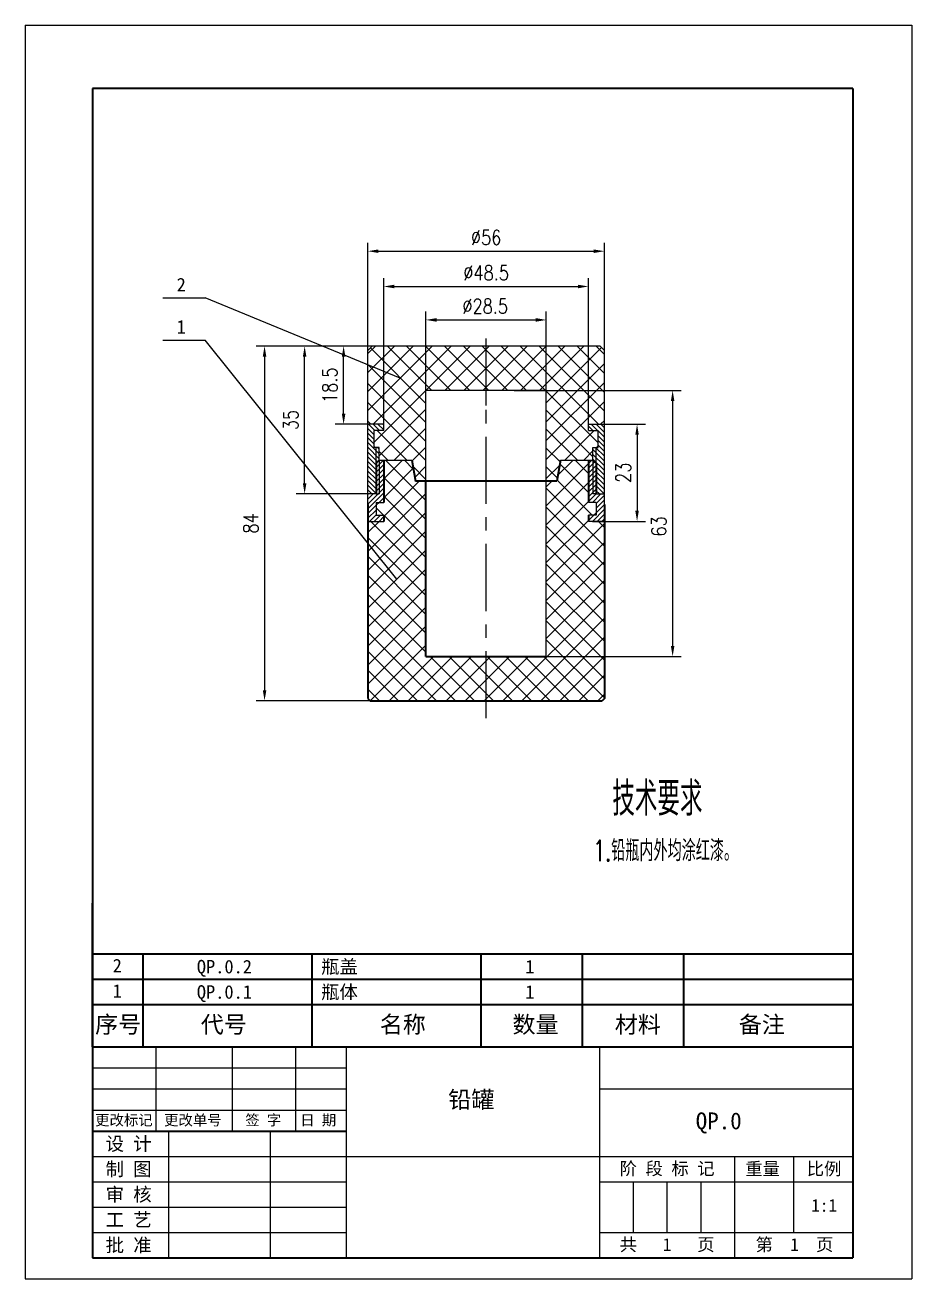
# Model space of a CAD drawing. Extents: x -23172 to -18855, y 7404 to 10591.
# Drawn here: x -22691.9 to -22481.9, y 9439.4 to 9736.4 of the extents above; entities that cross this region are included whole.
import ezdxf
from ezdxf.enums import TextEntityAlignment as Align

# ---------------------------------------------------------------- set-up
doc = ezdxf.new("R2010")
doc.units = 0
doc.header["$LTSCALE"] = 10
doc.linetypes.add('CENTER', pattern=[50.8, 31.75, -6.35, 6.35, -6.35])
doc.layers.get('DEFPOINTS').update_dxf_attribs({"linetype": 'CONTINUOUS'})
for name, color, linetype in [('3中心线层', 1, 'CENTER'), ('5剖面线层', 2, 'CONTINUOUS'), ('6文字层', 3, 'CONTINUOUS'), ('7标注层', 4, 'CONTINUOUS'), ('CONT', 3, 'CONTINUOUS'), ('TEXT', 1, 'CONTINUOUS')]:
    doc.layers.add(name, color=color, linetype=linetype)
doc.layers.add('YELLOW', color=2, linetype='CONTINUOUS', lineweight=40)
doc.styles.add('CHINA1', font='')
doc.styles.add('PC_TEXTSTYLE', font='txt.shx', dxfattribs={"width": 0.8, "bigfont": 'hzfs.shx'})
doc.styles.get('CHINA1').set_extended_font_data('SimSun')
doc.dimstyles.new('TH_GBDIM', dxfattribs={"dimtxt": 3.5, "dimasz": 2.5, "dimexe": 2, "dimexo": 0, "dimgap": 1.5, "dimtad": 1, "dimdec": 1, "dimzin": 0, "dimdsep": 46, "dimtxsty": 'PC_TEXTSTYLE', "dimcen": 2.5, "dimadec": 0, "dimazin": 0, "dimtfac": 0.714286, "dimtdec": 4, "dimtmove": 0, "dimatfit": 3, "dimfxl": 1, "dimtolj": 1, "dimtzin": 0, "dimarcsym": 0})
pattern_1 = [(225, (-306.5972, 0), (0.561266008, -0.561266008), [])]
pattern_2 = [(315, (-306.5972, 0), (0.561266008, 0.561266008), [])]

# ---------------------------------------------------------------- blocks, each defined once
blk = doc.blocks.new('*D26')
at = {"layer": '7标注层', "color": 0, "lineweight": -2, "ltscale": 0.5}
for p, q in [((-22607.47, 9660.33), (-22637.2, 9660.33)), ((-22635.2, 9657.83), (-22635.2, 9578.83)), ((-22607.47, 9576.33), (-22637.2, 9576.33))]:
    blk.add_line(p, q, dxfattribs=at)
at = {"layer": '7标注层', "color": 0, "lineweight": -3, "ltscale": 0.5}
for points in [[(-22635.62, 9657.83), (-22634.78, 9657.83), (-22635.2, 9660.33)], [(-22635.62, 9578.83), (-22634.78, 9578.83), (-22635.2, 9576.33)]]:
    blk.add_solid(points, dxfattribs=at)
at = {"layer": 'DEFPOINTS', "color": 0, "lineweight": -3, "ltscale": 0.5}
for p in [(-22607.47, 9660.33), (-22635.2, 9576.33), (-22607.47, 9576.33)]:
    blk.add_point(p, dxfattribs=at)
at = {"layer": '7标注层', "color": 0, "lineweight": -3, "ltscale": 0.5, "insert": (-22638.45, 9618.33), "char_height": 3.5, "attachment_point": 5, "rotation": 90, "style": 'PC_TEXTSTYLE'}
blk.add_mtext('\\A1;84{}{}', dxfattribs=at)
blk = doc.blocks.new('*D27')
at = {"layer": '7标注层', "color": 0, "lineweight": -2, "ltscale": 0.5}
for p, q in [((-22610.73, 9652.53), (-22610.73, 9684.82)), ((-22608.23, 9682.82), (-22557.23, 9682.82)), ((-22554.73, 9652.53), (-22554.73, 9684.82))]:
    blk.add_line(p, q, dxfattribs=at)
at = {"layer": '7标注层', "color": 0, "lineweight": -3, "ltscale": 0.5}
for points in [[(-22608.23, 9683.23), (-22608.23, 9682.4), (-22610.73, 9682.82)], [(-22557.23, 9683.23), (-22557.23, 9682.4), (-22554.73, 9682.82)]]:
    blk.add_solid(points, dxfattribs=at)
at = {"layer": 'DEFPOINTS', "color": 0, "lineweight": -3, "ltscale": 0.5}
for p in [(-22554.73, 9682.82), (-22610.73, 9652.53), (-22554.73, 9652.53)]:
    blk.add_point(p, dxfattribs=at)
at = {"layer": '7标注层', "color": 0, "lineweight": -3, "ltscale": 0.5, "insert": (-22582.73, 9686.07), "char_height": 3.5, "attachment_point": 5, "style": 'PC_TEXTSTYLE'}
blk.add_mtext('\\A1;%%c56{}{}', dxfattribs=at)
blk = doc.blocks.new('*D28')
at = {"layer": '7标注层', "color": 0, "lineweight": -2, "ltscale": 0.5}
for p, q in [((-22596.98, 9648.12), (-22596.98, 9668.54)), ((-22568.48, 9648.12), (-22568.48, 9668.54)), ((-22594.48, 9666.54), (-22570.98, 9666.54))]:
    blk.add_line(p, q, dxfattribs=at)
at = {"layer": '7标注层', "color": 0, "lineweight": -3, "ltscale": 0.5}
for points in [[(-22594.48, 9666.96), (-22594.48, 9666.12), (-22596.98, 9666.54)], [(-22570.98, 9666.96), (-22570.98, 9666.12), (-22568.48, 9666.54)]]:
    blk.add_solid(points, dxfattribs=at)
at = {"layer": 'DEFPOINTS', "color": 0, "lineweight": -3, "ltscale": 0.5}
for p in [(-22568.48, 9666.54), (-22596.98, 9648.12), (-22568.48, 9648.12)]:
    blk.add_point(p, dxfattribs=at)
at = {"layer": '7标注层', "color": 0, "lineweight": -3, "ltscale": 0.5, "insert": (-22582.95, 9669.79), "char_height": 3.5, "attachment_point": 5, "style": 'PC_TEXTSTYLE'}
blk.add_mtext('\\A1;%%c28.5{}{}', dxfattribs=at)
blk = doc.blocks.new('*D29')
at = {"layer": '7标注层', "color": 0, "lineweight": -2, "ltscale": 0.5}
for p, q in [((-22608.11, 9660.33), (-22618.48, 9660.33)), ((-22616.48, 9644.33), (-22616.48, 9657.83)), ((-22608.11, 9641.83), (-22618.48, 9641.83))]:
    blk.add_line(p, q, dxfattribs=at)
at = {"layer": '7标注层', "color": 0, "lineweight": -3, "ltscale": 0.5}
for points in [[(-22616.9, 9657.83), (-22616.06, 9657.83), (-22616.48, 9660.33)], [(-22616.9, 9644.33), (-22616.06, 9644.33), (-22616.48, 9641.83)]]:
    blk.add_solid(points, dxfattribs=at)
at = {"layer": 'DEFPOINTS', "color": 0, "lineweight": -3, "ltscale": 0.5}
for p in [(-22616.48, 9660.33), (-22608.11, 9660.33), (-22608.11, 9641.83)]:
    blk.add_point(p, dxfattribs=at)
at = {"layer": '7标注层', "color": 0, "lineweight": -3, "ltscale": 0.5, "insert": (-22619.73, 9651.08), "char_height": 3.5, "attachment_point": 5, "rotation": 90, "style": 'PC_TEXTSTYLE'}
blk.add_mtext('\\A1;18.5{}{}', dxfattribs=at)
blk = doc.blocks.new('*D30')
at = {"layer": '7标注层', "color": 0, "lineweight": -2, "ltscale": 0.5}
for p, q in [((-22576.11, 9649.83), (-22536.57, 9649.83)), ((-22538.57, 9647.33), (-22538.57, 9589.33)), ((-22576.11, 9586.83), (-22536.57, 9586.83))]:
    blk.add_line(p, q, dxfattribs=at)
at = {"layer": '7标注层', "color": 0, "lineweight": -3, "ltscale": 0.5}
for points in [[(-22538.99, 9647.33), (-22538.15, 9647.33), (-22538.57, 9649.83)], [(-22538.99, 9589.33), (-22538.15, 9589.33), (-22538.57, 9586.83)]]:
    blk.add_solid(points, dxfattribs=at)
at = {"layer": 'DEFPOINTS', "color": 0, "lineweight": -3, "ltscale": 0.5}
for p in [(-22576.11, 9649.83), (-22576.11, 9586.83), (-22538.57, 9586.83)]:
    blk.add_point(p, dxfattribs=at)
at = {"layer": '7标注层', "color": 0, "lineweight": -3, "ltscale": 0.5, "insert": (-22541.82, 9617.63), "char_height": 3.5, "attachment_point": 5, "rotation": 90, "style": 'PC_TEXTSTYLE'}
blk.add_mtext('\\A1;63{}{}', dxfattribs=at)
blk = doc.blocks.new('*D31')
at = {"layer": '7标注层', "color": 0, "lineweight": -2, "ltscale": 0.5}
for p, q in [((-22606.98, 9641.04), (-22606.98, 9676.46)), ((-22558.48, 9641.04), (-22558.48, 9676.46)), ((-22604.48, 9674.46), (-22560.98, 9674.46))]:
    blk.add_line(p, q, dxfattribs=at)
at = {"layer": '7标注层', "color": 0, "lineweight": -3, "ltscale": 0.5}
for points in [[(-22604.48, 9674.87), (-22604.48, 9674.04), (-22606.98, 9674.46)], [(-22560.98, 9674.87), (-22560.98, 9674.04), (-22558.48, 9674.46)]]:
    blk.add_solid(points, dxfattribs=at)
at = {"layer": 'DEFPOINTS', "color": 0, "lineweight": -3, "ltscale": 0.5}
for p in [(-22558.48, 9674.46), (-22606.98, 9641.04), (-22558.48, 9641.04)]:
    blk.add_point(p, dxfattribs=at)
at = {"layer": '7标注层', "color": 0, "lineweight": -3, "ltscale": 0.5, "insert": (-22582.73, 9677.71), "char_height": 3.5, "attachment_point": 5, "style": 'PC_TEXTSTYLE'}
blk.add_mtext('\\A1;%%c48.5{}{}', dxfattribs=at)
blk = doc.blocks.new('*D32')
at = {"layer": '7标注层', "color": 0, "lineweight": -2, "ltscale": 0.5}
for p, q in [((-22610.25, 9660.33), (-22627.71, 9660.33)), ((-22625.71, 9627.83), (-22625.71, 9657.83)), ((-22610.25, 9625.33), (-22627.71, 9625.33))]:
    blk.add_line(p, q, dxfattribs=at)
at = {"layer": '7标注层', "color": 0, "lineweight": -3, "ltscale": 0.5}
for points in [[(-22626.12, 9657.83), (-22625.29, 9657.83), (-22625.71, 9660.33)], [(-22626.12, 9627.83), (-22625.29, 9627.83), (-22625.71, 9625.33)]]:
    blk.add_solid(points, dxfattribs=at)
at = {"layer": 'DEFPOINTS', "color": 0, "lineweight": -3, "ltscale": 0.5}
for p in [(-22625.71, 9660.33), (-22610.25, 9660.33), (-22610.25, 9625.33)]:
    blk.add_point(p, dxfattribs=at)
at = {"layer": '7标注层', "color": 0, "lineweight": -3, "ltscale": 0.5, "insert": (-22628.96, 9642.83), "char_height": 3.5, "attachment_point": 5, "rotation": 90, "style": 'PC_TEXTSTYLE'}
blk.add_mtext('\\A1;35{}{}', dxfattribs=at)
blk = doc.blocks.new('*D35')
at = {"layer": '7标注层', "color": 0, "lineweight": -2, "ltscale": 0.5}
for p, q in [((-22557.53, 9641.83), (-22544.99, 9641.83)), ((-22546.99, 9639.33), (-22546.99, 9621.33)), ((-22557.58, 9618.83), (-22544.99, 9618.83))]:
    blk.add_line(p, q, dxfattribs=at)
at = {"layer": '7标注层', "color": 0, "lineweight": -3, "ltscale": 0.5}
for points in [[(-22547.41, 9639.33), (-22546.58, 9639.33), (-22546.99, 9641.83)], [(-22547.41, 9621.33), (-22546.58, 9621.33), (-22546.99, 9618.83)]]:
    blk.add_solid(points, dxfattribs=at)
at = {"layer": 'DEFPOINTS', "color": 0, "lineweight": -3, "ltscale": 0.5}
for p in [(-22557.53, 9641.83), (-22557.58, 9618.83), (-22546.99, 9618.83)]:
    blk.add_point(p, dxfattribs=at)
at = {"layer": '7标注层', "color": 0, "lineweight": -3, "ltscale": 0.5, "insert": (-22550.24, 9630.34), "char_height": 3.5, "attachment_point": 5, "rotation": 90, "style": 'PC_TEXTSTYLE'}
blk.add_mtext('\\A1;23{}{}', dxfattribs=at)

msp = doc.modelspace()

# ---------------------------------------------------------------- hatches: boundary and pattern name
at = {"layer": '5剖面线层', "lineweight": -3, "ltscale": 0.5}
h = msp.add_hatch(dxfattribs=at)
h.set_pattern_fill('ANSI37', color=3, style=0)
h.set_pattern_definition([(45, (-632.838, 1000.3077), (-2.24506403, 2.24506403), []), (135, (-632.838, 1000.3077), (-2.24506403, -2.24506403), [])])
h.paths.add_polyline_path([(-22568.48, 9649.83), (-22568.48, 9628.33), (-22565.99, 9628.33), (-22565.1, 9633.33), (-22557.43, 9633.33), (-22557.43, 9636.33), (-22556.23, 9636.33), (-22556.23, 9640.33), (-22558.48, 9640.33), (-22558.48, 9641.83), (-22554.73, 9641.83), (-22554.73, 9659.33), (-22555.73, 9660.33), (-22582.73, 9660.33), (-22582.73, 9649.83)])
h.paths.add_polyline_path([(-22609.73, 9660.33), (-22610.73, 9659.33), (-22610.73, 9641.83), (-22606.98, 9641.83), (-22606.98, 9640.33), (-22609.23, 9640.33), (-22609.23, 9636.33), (-22608.03, 9636.33), (-22608.03, 9633.33), (-22600.35, 9633.33), (-22599.47, 9628.33), (-22596.98, 9628.33), (-22596.98, 9649.83), (-22582.73, 9649.83), (-22582.73, 9660.33)])
h = msp.add_hatch(dxfattribs=at)
h.set_pattern_fill('ANSI37', color=3, style=0)
h.set_pattern_definition([(45, (-306.5972, 0), (-2.24506403, 2.24506403), []), (135, (-306.5972, 0), (-2.24506403, -2.24506403), [])])
h.paths.add_polyline_path([(-22568.48, 9586.83), (-22582.73, 9586.83), (-22582.73, 9576.33), (-22555.23, 9576.33), (-22554.73, 9576.83), (-22554.73, 9618.83), (-22558.48, 9618.83), (-22558.48, 9620.33), (-22556.68, 9620.33), (-22556.68, 9623.33), (-22558.48, 9623.33), (-22558.48, 9633.33), (-22565.1, 9633.33), (-22565.99, 9628.33), (-22568.48, 9628.33)])
h.paths.add_polyline_path([(-22610.73, 9576.83), (-22610.23, 9576.33), (-22582.73, 9576.33), (-22582.73, 9586.83), (-22596.98, 9586.83), (-22596.98, 9628.33), (-22599.47, 9628.33), (-22600.35, 9633.33), (-22606.98, 9633.33), (-22606.98, 9623.33), (-22608.78, 9623.33), (-22608.78, 9620.33), (-22606.98, 9620.33), (-22606.98, 9618.83), (-22610.73, 9618.83)])
at = {"layer": 'YELLOW', "lineweight": -3, "ltscale": 0.5}
h = msp.add_hatch(dxfattribs=at)
h.set_pattern_fill('ANSI31', color=3, scale=0.25, angle=270, style=0)
h.set_pattern_definition(pattern_2)
h.paths.add_polyline_path([(-22610.73, 9641.83), (-22610.73, 9625.33), (-22608.78, 9625.33), (-22608.78, 9632.58), (-22608.78, 9632.58), (-22608.78, 9636.33), (-22609.23, 9636.33), (-22609.23, 9640.33), (-22606.98, 9640.33), (-22606.98, 9641.83)])
h.paths.add_polyline_path([(-22608.03, 9636.33), (-22608.78, 9636.33), (-22608.78, 9632.58), (-22608.03, 9633.33)], flags=17)
h = msp.add_hatch(dxfattribs=at)
h.set_pattern_fill('ANSI31', color=3, scale=0.25, angle=270, style=0)
h.set_pattern_definition(pattern_2)
h.paths.add_polyline_path([(-22554.73, 9641.83), (-22558.48, 9641.83), (-22558.48, 9640.33), (-22556.23, 9640.33), (-22556.23, 9636.33), (-22556.68, 9636.33), (-22556.68, 9632.58), (-22556.68, 9625.33), (-22554.73, 9625.33)])
h.paths.add_polyline_path([(-22556.68, 9636.33), (-22557.43, 9636.33), (-22557.43, 9633.33), (-22556.68, 9632.58)], flags=17)
h = msp.add_hatch(dxfattribs=at)
h.set_pattern_fill('ANSI31', color=3, scale=0.25, angle=180, style=0)
h.set_pattern_definition(pattern_1)
h.paths.add_polyline_path([(-22608.78, 9623.33), (-22606.98, 9623.33), (-22606.98, 9633.33), (-22608.03, 9633.33), (-22608.03, 9625.33), (-22608.78, 9625.33), (-22610.73, 9625.33), (-22610.73, 9622.64), (-22610.73, 9618.83), (-22606.98, 9618.83), (-22606.98, 9620.33), (-22608.78, 9620.33)])
h.paths.add_polyline_path([(-22608.03, 9633.33), (-22608.78, 9632.58), (-22608.78, 9625.33), (-22608.03, 9625.33)], flags=17)
h = msp.add_hatch(dxfattribs=at)
h.set_pattern_fill('ANSI31', color=3, scale=0.25, angle=180, style=0)
h.set_pattern_definition(pattern_1)
h.paths.add_polyline_path([(-22556.68, 9620.33), (-22558.48, 9620.33), (-22558.48, 9618.83), (-22554.73, 9618.83), (-22554.73, 9622.83), (-22554.73, 9625.33), (-22556.68, 9625.33), (-22557.43, 9625.33), (-22557.43, 9633.33), (-22558.48, 9633.33), (-22558.48, 9623.33), (-22556.68, 9623.33)])
h.paths.add_polyline_path([(-22557.43, 9625.33), (-22556.68, 9625.33), (-22556.68, 9632.58), (-22557.43, 9633.33)])

# ---------------------------------------------------------------- linework, layer by layer
at = {"layer": '3中心线层'}
msp.add_line((-22582.73, 9646.3), (-22582.73, 9662.17), dxfattribs=at)
at = {"layer": '3中心线层', "ltscale": 0.05}
msp.add_line((-22582.73, 9572.19), (-22582.73, 9657.74), dxfattribs=at)
at = {"layer": 'CONT'}
for p, q in [((-22659.27, 9671.74), (-22649.27, 9671.74)), ((-22603.11, 9652.71), (-22649.27, 9671.74)), ((-22659.27, 9661.74), (-22649.27, 9661.74)), ((-22603.85, 9605.1), (-22649.27, 9661.74)), ((-22660.91, 9494.38), (-22660.91, 9474.38)), ((-22642.91, 9494.38), (-22642.91, 9474.38)), ((-22627.91, 9494.38), (-22627.91, 9474.38)), ((-22615.91, 9494.38), (-22615.91, 9444.38)), ((-22555.91, 9494.38), (-22555.91, 9444.38)), ((-22675.91, 9489.38), (-22615.91, 9489.38)), ((-22675.91, 9484.38), (-22615.91, 9484.38)), ((-22555.91, 9484.38), (-22495.91, 9484.38)), ((-22675.91, 9479.38), (-22615.91, 9479.38)), ((-22657.91, 9474.38), (-22657.91, 9444.38)), ((-22633.91, 9474.38), (-22633.91, 9444.38)), ((-22675.91, 9468.38), (-22495.91, 9468.38)), ((-22523.91, 9468.38), (-22523.91, 9444.38)), ((-22509.91, 9468.38), (-22509.91, 9450.38)), ((-22675.91, 9462.38), (-22615.91, 9462.38)), ((-22555.91, 9462.38), (-22495.91, 9462.38)), ((-22547.91, 9462.38), (-22547.91, 9450.38)), ((-22539.91, 9462.38), (-22539.91, 9450.38)), ((-22531.91, 9462.38), (-22531.91, 9450.38)), ((-22675.91, 9456.38), (-22615.91, 9456.38)), ((-22675.91, 9450.38), (-22615.91, 9450.38)), ((-22555.91, 9450.38), (-22495.91, 9450.38))]:
    msp.add_line(p, q, dxfattribs=at)
at = {"layer": 'CONT', "lineweight": 40}
for p, q in [((-22675.91, 9516.38), (-22495.91, 9516.38)), ((-22675.91, 9516.38), (-22495.91, 9516.38)), ((-22663.91, 9510.38), (-22663.91, 9516.38)), ((-22623.91, 9510.38), (-22623.91, 9516.38)), ((-22583.91, 9510.38), (-22583.91, 9516.38)), ((-22559.91, 9510.38), (-22559.91, 9516.38)), ((-22535.91, 9510.38), (-22535.91, 9516.38)), ((-22675.91, 9510.38), (-22495.91, 9510.38)), ((-22663.91, 9504.38), (-22663.91, 9510.38)), ((-22623.91, 9504.38), (-22623.91, 9510.38)), ((-22583.91, 9504.38), (-22583.91, 9510.38)), ((-22559.91, 9504.38), (-22559.91, 9510.38)), ((-22535.91, 9504.38), (-22535.91, 9510.38)), ((-22675.91, 9504.38), (-22495.91, 9504.38)), ((-22663.91, 9494.38), (-22663.91, 9504.38)), ((-22623.91, 9494.38), (-22623.91, 9504.38)), ((-22583.91, 9494.38), (-22583.91, 9504.38)), ((-22559.91, 9494.38), (-22559.91, 9504.38)), ((-22535.91, 9494.38), (-22535.91, 9504.38))]:
    msp.add_line(p, q, dxfattribs=at)
at = {"layer": 'DEFPOINTS'}
for p, q in [((-22691.91, 9736.38), (-22691.91, 9439.38)), ((-22691.91, 9736.38), (-22481.91, 9736.38)), ((-22481.91, 9736.38), (-22481.91, 9439.38)), ((-22691.91, 9439.38), (-22481.91, 9439.38))]:
    msp.add_line(p, q, dxfattribs=at)
at = {"layer": 'YELLOW'}
for p, q in [((-22675.91, 9721.38), (-22675.91, 9444.38)), ((-22495.91, 9721.38), (-22675.91, 9721.38)), ((-22495.91, 9721.38), (-22495.91, 9444.38)), ((-22675.91, 9494.38), (-22495.91, 9494.38)), ((-22675.91, 9474.38), (-22615.91, 9474.38)), ((-22675.91, 9444.38), (-22495.91, 9444.38))]:
    msp.add_line(p, q, dxfattribs=at)
at = {"layer": 'YELLOW', "lineweight": -3, "ltscale": 0.5}
for p, q in [((-22609.73, 9660.33), (-22610.73, 9659.33)), ((-22610.73, 9622.64), (-22610.73, 9659.33)), ((-22555.73, 9660.33), (-22609.73, 9660.33)), ((-22555.73, 9660.33), (-22554.73, 9659.33)), ((-22554.73, 9622.44), (-22554.73, 9659.33)), ((-22596.98, 9628.33), (-22596.98, 9649.83)), ((-22568.48, 9649.83), (-22596.98, 9649.83)), ((-22568.48, 9628.33), (-22568.48, 9649.83)), ((-22606.98, 9641.83), (-22610.73, 9641.83)), ((-22606.98, 9640.33), (-22606.98, 9641.83)), ((-22558.48, 9640.33), (-22558.48, 9641.83)), ((-22558.48, 9641.83), (-22554.73, 9641.83)), ((-22606.98, 9640.33), (-22609.23, 9640.33)), ((-22609.23, 9636.33), (-22609.23, 9640.33)), ((-22558.48, 9640.33), (-22556.23, 9640.33)), ((-22556.23, 9636.33), (-22556.23, 9640.33)), ((-22608.03, 9636.33), (-22609.23, 9636.33)), ((-22608.03, 9633.33), (-22608.03, 9636.33)), ((-22557.43, 9636.33), (-22556.23, 9636.33)), ((-22557.43, 9633.33), (-22557.43, 9636.33)), ((-22608.03, 9633.33), (-22600.35, 9633.33)), ((-22565.1, 9633.33), (-22557.43, 9633.33)), ((-22568.48, 9586.83), (-22568.48, 9628.33)), ((-22608.78, 9625.33), (-22610.73, 9625.33)), ((-22608.78, 9625.33), (-22608.03, 9625.33)), ((-22608.78, 9623.33), (-22606.98, 9623.33)), ((-22608.78, 9623.33), (-22608.78, 9620.33)), ((-22556.68, 9623.33), (-22558.48, 9623.33)), ((-22556.68, 9625.33), (-22557.43, 9625.33)), ((-22556.68, 9625.33), (-22554.73, 9625.33)), ((-22556.68, 9623.33), (-22556.68, 9620.33)), ((-22608.78, 9620.33), (-22606.98, 9620.33)), ((-22556.68, 9620.33), (-22558.48, 9620.33)), ((-22610.73, 9618.83), (-22606.98, 9618.83)), ((-22554.73, 9618.83), (-22558.48, 9618.83))]:
    msp.add_line(p, q, dxfattribs=at)
at = {"layer": 'YELLOW', "color": 3, "lineweight": -3, "ltscale": 0.5}
for p, q in [((-22608.78, 9632.58), (-22608.78, 9636.33)), ((-22556.68, 9632.58), (-22556.68, 9636.33)), ((-22608.03, 9633.33), (-22608.03, 9625.33)), ((-22608.03, 9633.33), (-22608.03, 9625.33)), ((-22557.43, 9633.33), (-22557.43, 9625.33))]:
    msp.add_line(p, q, dxfattribs=at)
at = {"layer": 'YELLOW', "lineweight": 40, "ltscale": 7}
for p, q in [((-22608.03, 9633.33), (-22608.78, 9632.58)), ((-22608.03, 9633.33), (-22608.78, 9632.58)), ((-22608.78, 9632.58), (-22608.78, 9625.33)), ((-22606.98, 9633.33), (-22606.98, 9623.33)), ((-22558.48, 9633.33), (-22558.48, 9623.33)), ((-22557.43, 9633.33), (-22556.68, 9632.58)), ((-22556.68, 9632.58), (-22556.68, 9625.33)), ((-22606.98, 9620.33), (-22606.98, 9618.83)), ((-22558.48, 9620.33), (-22558.48, 9618.83))]:
    msp.add_line(p, q, dxfattribs=at)
at = {"layer": 'YELLOW', "lineweight": 40}
for p, q in [((-22600.35, 9633.33), (-22599.47, 9628.33)), ((-22565.1, 9633.33), (-22565.99, 9628.33)), ((-22565.99, 9628.33), (-22599.47, 9628.33)), ((-22596.98, 9586.83), (-22596.98, 9628.33)), ((-22610.73, 9622.83), (-22610.73, 9576.83)), ((-22554.73, 9622.83), (-22554.73, 9576.83)), ((-22596.98, 9586.83), (-22568.48, 9586.83)), ((-22610.73, 9576.83), (-22610.23, 9576.33)), ((-22610.23, 9576.33), (-22555.23, 9576.33)), ((-22554.73, 9576.83), (-22555.23, 9576.33)), ((-22675.91, 9522.38), (-22675.91, 9528.38)), ((-22675.91, 9516.38), (-22675.91, 9522.38)), ((-22675.91, 9516.38), (-22675.91, 9522.38)), ((-22675.91, 9510.38), (-22675.91, 9516.38)), ((-22675.91, 9504.38), (-22675.91, 9510.38)), ((-22675.91, 9494.38), (-22675.91, 9504.38)), ((-22675.91, 9494.38), (-22495.91, 9494.38)), ((-22675.91, 9494.38), (-22495.91, 9494.38)), ((-22675.91, 9494.38), (-22495.91, 9494.38)), ((-22675.91, 9494.38), (-22495.91, 9494.38)), ((-22675.91, 9494.38), (-22495.91, 9494.38)), ((-22675.91, 9494.38), (-22495.91, 9494.38)), ((-22675.91, 9494.38), (-22495.91, 9494.38))]:
    msp.add_line(p, q, dxfattribs=at)
at = {"layer": 'YELLOW', "lineweight": -3}
msp.add_line((-22675.91, 9494.38), (-22495.91, 9494.38), dxfattribs=at)

# ---------------------------------------------------------------- texts
at = {"layer": '6文字层', "lineweight": -3, "ltscale": 0.5, "style": 'PC_TEXTSTYLE', "width": 0.667}
for s, height, p in [('技术要求', 8, (-22552.84, 9549.11)), ('1.铅瓶内外均涂红漆。', 5, (-22557.39, 9538.33))]:
    msp.add_text(s, height=height, dxfattribs=at).set_placement(p)
at = {"layer": 'TEXT', "lineweight": 40, "style": 'CHINA1'}
for s, p in [('2', (-22656.02, 9673.3)), ('1', (-22656.02, 9663.3)), ('2', (-22671.17, 9511.99)), ('QP.0.2', (-22651.24, 9511.75)), ('瓶盖', (-22621.83, 9511.75)), ('1', (-22573.46, 9511.75)), ('1', (-22671.17, 9505.99)), ('QP.0.1', (-22651.24, 9505.75)), ('瓶体', (-22621.83, 9505.75)), ('1', (-22573.46, 9505.75))]:
    msp.add_text(s, height=3.2, dxfattribs=at).set_placement(p)
for s, p in [('序号', (-22669.86, 9497.66)), ('代号', (-22644.86, 9497.66)), ('名称', (-22602.47, 9497.66)), ('数量', (-22571.03, 9497.66)), ('材料', (-22546.81, 9497.66)), ('备注', (-22517.45, 9497.66))]:
    msp.add_text(s, height=4, dxfattribs=at).set_placement(p, align=Align.CENTER)
at = {"layer": 'TEXT', "style": 'CHINA1'}
for s, height, p in [('铅罐', 4, (-22586.24, 9479.86)), ('更改标记', 2.5, (-22668.51, 9475.75)), ('更改单号', 2.5, (-22652.18, 9475.75)), ('签 字', 2.5, (-22635.51, 9475.75)), ('日 期', 2.5, (-22622.49, 9475.75)), ('QP.0', 4, (-22527.66, 9474.82)), ('阶 段 标 记', 3, (-22539.88, 9464.03)), ('重量', 3, (-22517.26, 9463.97)), ('比例', 3, (-22502.7, 9463.97)), ('1:1', 3, (-22502.7, 9455.29)), ('共   1   页', 3, (-22539.88, 9446.03)), ('第  1  页', 3, (-22509.71, 9446.03))]:
    msp.add_text(s, height=height, dxfattribs=at).set_placement(p, align=Align.CENTER)
for s, p in [('设 计', (-22672.84, 9469.8)), ('制 图', (-22672.84, 9463.8)), ('审 核', (-22672.84, 9457.8)), ('工 艺', (-22672.84, 9451.8)), ('批 准', (-22672.84, 9445.8))]:
    msp.add_text(s, height=3.2, dxfattribs=at).set_placement(p)

# ---------------------------------------------------------------- dimensions: what is measured, and where the dimension line sits
at = {"layer": '7标注层', "lineweight": -3, "ltscale": 0.5}
for base, p1, p2, angle, text, picture, middle in [((-22554.73, 9682.82), (-22610.73, 9652.53), (-22554.73, 9652.53), 180, '%%c56{}{}', '*D27', (-22582.73, 9686.07)), ((-22558.48, 9674.46), (-22606.98, 9641.04), (-22558.48, 9641.04), 180, '%%c<>{}{}', '*D31', (-22582.73, 9677.71)), ((-22635.2, 9576.33), (-22607.47, 9660.33), (-22607.47, 9576.33), 90, '84{}{}', '*D26', (-22638.45, 9618.33)), ((-22625.71, 9660.33), (-22610.25, 9625.33), (-22610.25, 9660.33), 270, '35{}{}', '*D32', (-22628.96, 9642.83)), ((-22616.48, 9660.33), (-22608.11, 9641.83), (-22608.11, 9660.33), 270, '<>{}{}', '*D29', (-22619.73, 9651.08))]:
    dim = msp.add_linear_dim(base=base, p1=p1, p2=p2, angle=angle, text=text, dimstyle='TH_GBDIM', override={"dimgap": 1.5, "dimtad": 1, "dimjust": 0, "dimdec": 1, "dimlfac": 1, "dimse1": 0, "dimse2": 0, "dimsd1": 0, "dimsd2": 0}, dxfattribs=at)
    dim.commit()
    dim.dimension.update_dxf_attribs({"geometry": picture, "text_midpoint": middle})
for base, p1, p2, angle, text, picture, middle in [((-22568.48, 9666.54), (-22596.98, 9648.12), (-22568.48, 9648.12), 180, '%%c<>{}{}', '*D28', (-22582.95, 9666.54)), ((-22538.57, 9586.83), (-22576.11, 9649.83), (-22576.11, 9586.83), 90, '63{}{}', '*D30', (-22538.57, 9617.63))]:
    dim = msp.add_linear_dim(base=base, p1=p1, p2=p2, angle=angle, text=text, dimstyle='TH_GBDIM', override={"dimgap": 1.5, "dimtad": 1, "dimjust": 0, "dimdec": 1, "dimlfac": 1, "dimse1": 0, "dimse2": 0, "dimsd1": 0, "dimsd2": 0}, dxfattribs=at)
    dim.commit()
    dim.dimension.update_dxf_attribs({"geometry": picture, "text_midpoint": middle, "dimtype": 160})
dim = msp.add_linear_dim(base=(-22546.99, 9618.83), p1=(-22557.53, 9641.83), p2=(-22557.58, 9618.83), angle=90, text='23{}{}', dimstyle='TH_GBDIM', dxfattribs=at)
dim.commit()
dim.dimension.update_dxf_attribs({"geometry": '*D35', "text_midpoint": (-22546.99, 9630.34), "dimtype": 160})

doc.saveas('drawing.dxf')
